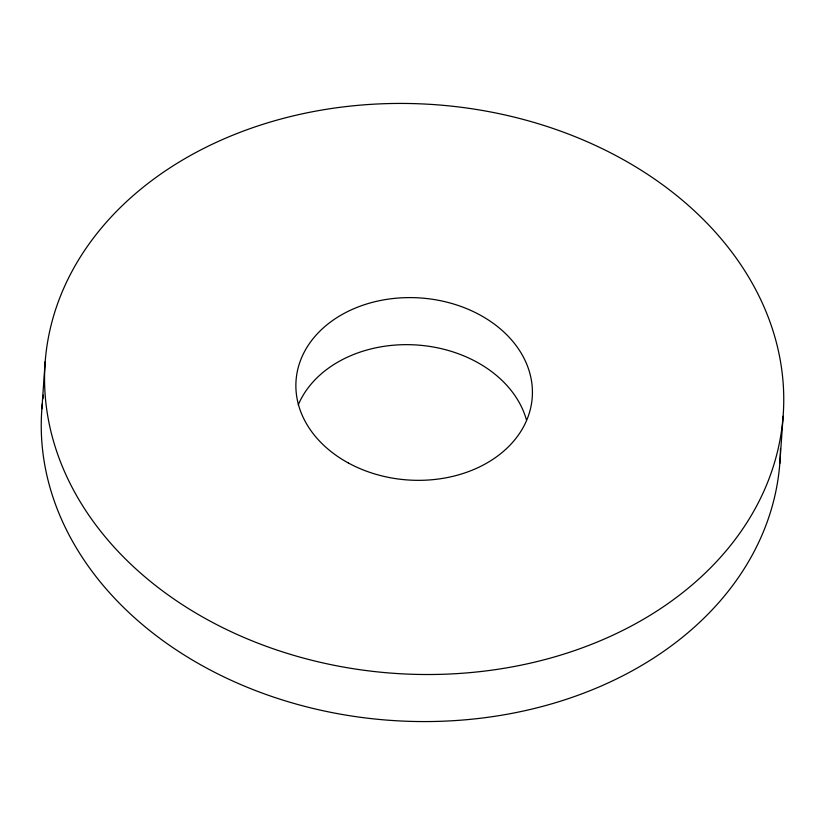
<?xml version="1.0" encoding="UTF-8"?>
<svg xmlns="http://www.w3.org/2000/svg" width="825" height="825" viewBox="0 0 825 825"><rect width="100%" height="100%" fill="white"/><g stroke="black" fill="none" stroke-linecap="round" stroke-linejoin="round"><path stroke-width="1.24" d="M41.889 408.726L45.179 361.67M779.821 463.33L783.111 416.274A369.982 285.079 4 0 0 248.562 129.164A369.982 285.079 4 0 0 210.767 621.483A369.982 285.079 4 0 0 783.111 416.274M780.46 448.408A369.982 285.079 4 0 1 395.474 720.699A369.982 285.079 4 0 1 42.322 403.765M42.869 398.826A369.982 285.079 4 0 1 43.354 395.123M298.227 404.941A118.398 91.224 4 0 1 416.604 344.984A118.398 91.224 4 0 1 526.453 419.977M348.377 463A118.398 91.224 4 0 0 532.166 398.341A118.398 91.224 4 0 0 361.897 305.57A118.398 91.224 4 0 0 348.377 463"/></g></svg>
